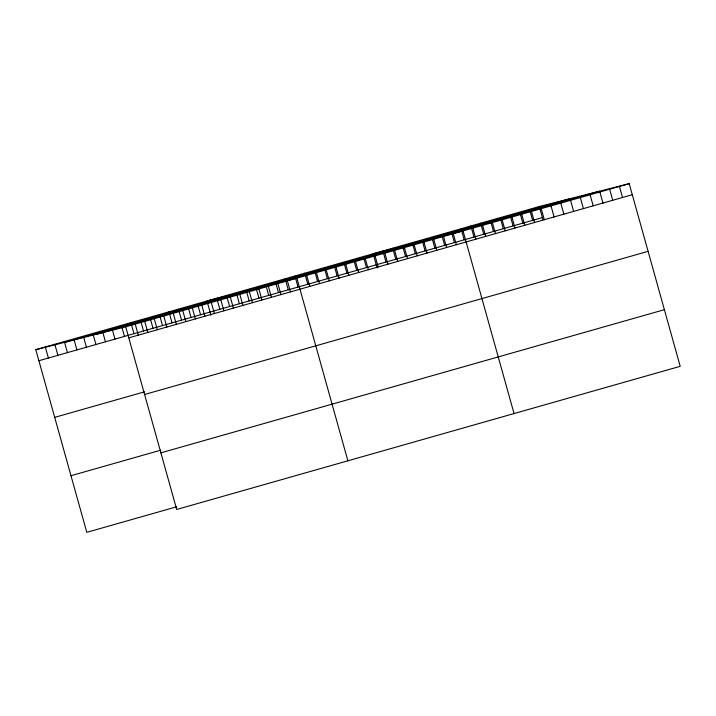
<?xml version="1.0" encoding="UTF-8"?>
<svg xmlns="http://www.w3.org/2000/svg" width="716" height="716" viewBox="0 0 716 716"><rect width="100%" height="100%" fill="white"/><g stroke="black" fill="none" stroke-linecap="round" stroke-linejoin="round"><path stroke-width="1.07" d="M35.8 349.676L539.3 206.53L629.203 183.663L680.2 366.324L176.7 509.47L125.694 326.809L35.8 349.676L86.797 532.337L176.619 506.803M65.469 342.132L568.969 198.976M96.034 334.354L599.534 191.208M125.694 326.809L629.203 183.663M38.888 360.73L542.388 217.583M128.782 337.863L632.282 194.716M54.702 417.365L144.525 391.822M144.596 394.498L648.096 251.343M70.991 475.71L160.814 450.167M160.885 452.843L664.385 309.688M619.43 186.437L622.508 197.491M609.656 189.221L612.735 200.274M599.874 191.995L602.962 203.049M590.1 194.779L593.188 205.832M580.327 197.553L583.415 208.607M570.554 200.337L573.641 211.39M560.78 203.111L563.868 214.165M551.007 205.886L554.095 216.939M541.233 208.669L544.321 219.722M539.3 206.53L542.97 219.678M531.46 211.444L534.548 222.497M530.091 211.318L532.615 220.358M521.687 214.227L524.774 225.28M520.317 214.093L522.841 223.141M511.913 217.002L515.001 228.055M510.544 216.876L513.068 225.916M502.14 219.785L505.228 230.838M500.77 219.651L503.294 228.699M492.366 222.56L495.454 233.613M490.997 222.434L493.521 231.474M482.593 225.343L485.681 236.396M480.66 223.195L483.748 234.248M472.82 228.118L475.907 239.171M470.886 225.979L473.974 237.032M514.043 413.562L463.046 230.901L373.143 253.768L377.108 267.963M461.113 228.753L464.201 239.806M453.273 233.676L456.352 244.729M451.894 233.541L454.427 242.59M443.499 236.459L446.578 247.512M442.121 236.325L444.654 245.364M433.726 239.234L436.805 250.287M432.348 239.099L434.872 248.148M423.953 242.017L427.031 253.07M422.574 241.883L425.098 250.922M414.17 244.791L417.258 255.845M412.801 244.657L415.325 253.706M404.397 247.575L407.485 258.628M402.464 245.427L405.551 256.48M394.623 250.349L397.711 261.403M392.69 248.21L395.778 259.264M384.85 253.133L387.938 264.186M382.917 250.985L386.005 262.038M375.077 255.907L378.164 266.961M365.303 258.691L368.391 269.744M363.934 258.557L366.458 267.596M355.53 261.465L358.618 272.519M354.16 261.331L356.684 270.38M345.756 264.249L348.844 275.302M344.387 264.115L346.911 273.154M335.983 267.023L339.071 278.077M334.614 266.889L337.138 275.937M326.21 269.807L329.297 280.86M324.84 269.672L327.364 278.712M316.436 272.581L319.524 283.634M314.503 270.442L317.591 281.495M306.663 275.356L309.751 286.409M304.73 273.217L307.817 284.27M347.887 460.8L296.889 278.139L206.987 301.006L210.951 315.201M294.956 276L298.044 287.053M287.376 280.842L290.463 291.895M285.183 278.775L288.271 289.828M277.871 283.545L280.949 294.598M275.973 283.563L278.497 292.611M268.357 286.248L271.445 297.301M266.191 286.346L268.724 295.386M258.843 288.951L261.931 300.004M256.418 289.121L258.95 298.169M249.338 291.663L252.417 302.716M246.644 291.904L249.168 300.944M239.824 294.365L242.912 305.419M236.316 292.665L239.395 303.718M230.31 297.068L233.398 308.122M226.542 295.448L229.621 306.502M220.805 299.771L223.893 310.825M216.769 298.223L219.848 309.276M211.292 302.474L214.379 313.527M201.778 305.177L204.865 316.23M198.046 305.723L200.57 314.763M192.273 307.88L195.361 318.933M188.532 308.426L191.056 317.465M182.759 310.583L185.847 321.636M178.463 309.115L181.542 320.168M173.254 313.286L176.333 324.339M168.949 311.818L172.037 322.871M163.74 315.998L166.828 327.051M159.999 316.535L162.523 325.574M154.226 318.701L157.314 329.754M150.485 319.238L153.009 328.286M144.721 321.403L147.8 332.457M140.98 321.94L143.504 330.989M135.208 324.106L138.295 335.16M130.903 322.639L133.99 333.692M121.953 327.346L124.486 336.395M112.448 330.058L114.972 339.098M102.657 331.75L105.458 341.8M92.865 333.45L95.953 344.503M83.638 337.164L86.439 347.206M74.124 339.867L76.925 349.918M64.333 341.568L67.42 352.621M54.819 344.271L57.907 355.324M45.314 346.974L48.393 358.027"/></g></svg>
